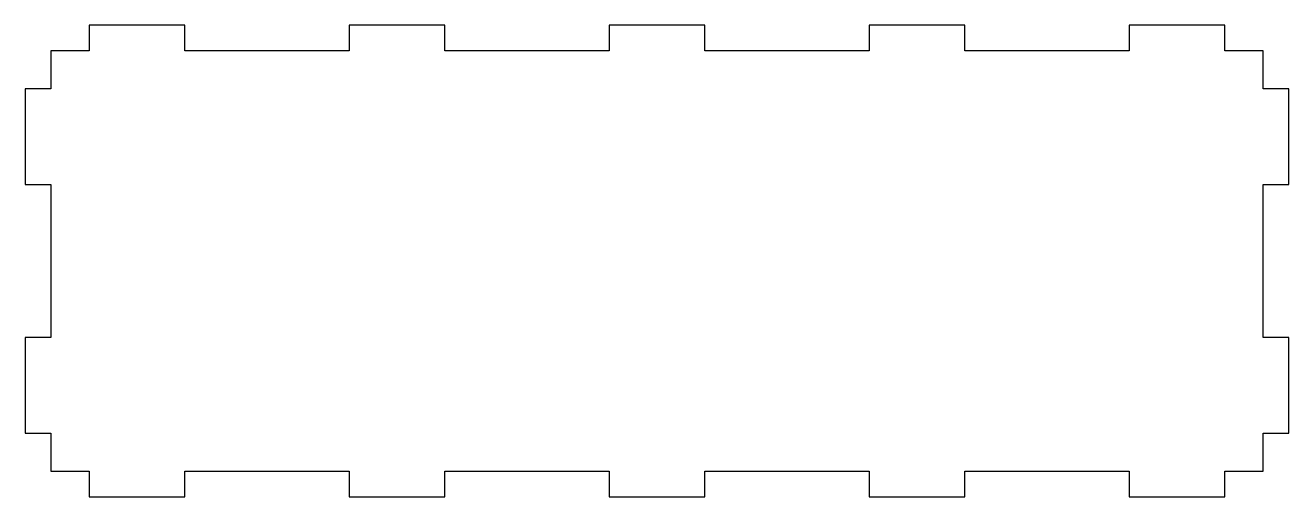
# Model space of a CAD drawing. Header units: millimetres. Extents: x -194 to 4, y -184 to -110.
import ezdxf

# ---------------------------------------------------------------- set-up
doc = ezdxf.new("R2010")
doc.units = ezdxf.units.MM
doc.layers.get('0').update_dxf_attribs({"linetype": 'CONTINUOUS'})

msp = doc.modelspace()

# ---------------------------------------------------------------- linework, layer by layer
msp.add_lwpolyline([(-190, -180), (-184, -180), (-184, -184), (-169, -184), (-169, -180), (-143.25, -180), (-143.25, -184), (-128.25, -184), (-128.25, -180), (-102.5, -180), (-102.5, -184), (-87.5, -184), (-87.5, -180), (-61.75, -180), (-61.75, -184), (-46.75, -184), (-46.75, -180), (-21, -180), (-21, -184), (-6, -184), (-6, -180), (0, -180), (0, -174), (4, -174), (4, -159), (0, -159), (0, -135), (4, -135), (4, -120), (0, -120), (0, -114), (-6, -114), (-6, -110), (-21, -110), (-21, -114), (-46.75, -114), (-46.75, -110), (-61.75, -110), (-61.75, -114), (-87.5, -114), (-87.5, -110), (-102.5, -110), (-102.5, -114), (-128.25, -114), (-128.25, -110), (-143.25, -110), (-143.25, -114), (-169, -114), (-169, -110), (-184, -110), (-184, -114), (-190, -114), (-190, -120), (-194, -120), (-194, -135), (-190, -135), (-190, -159), (-194, -159), (-194, -174), (-190, -174)], close=True)

doc.saveas('drawing.dxf')
